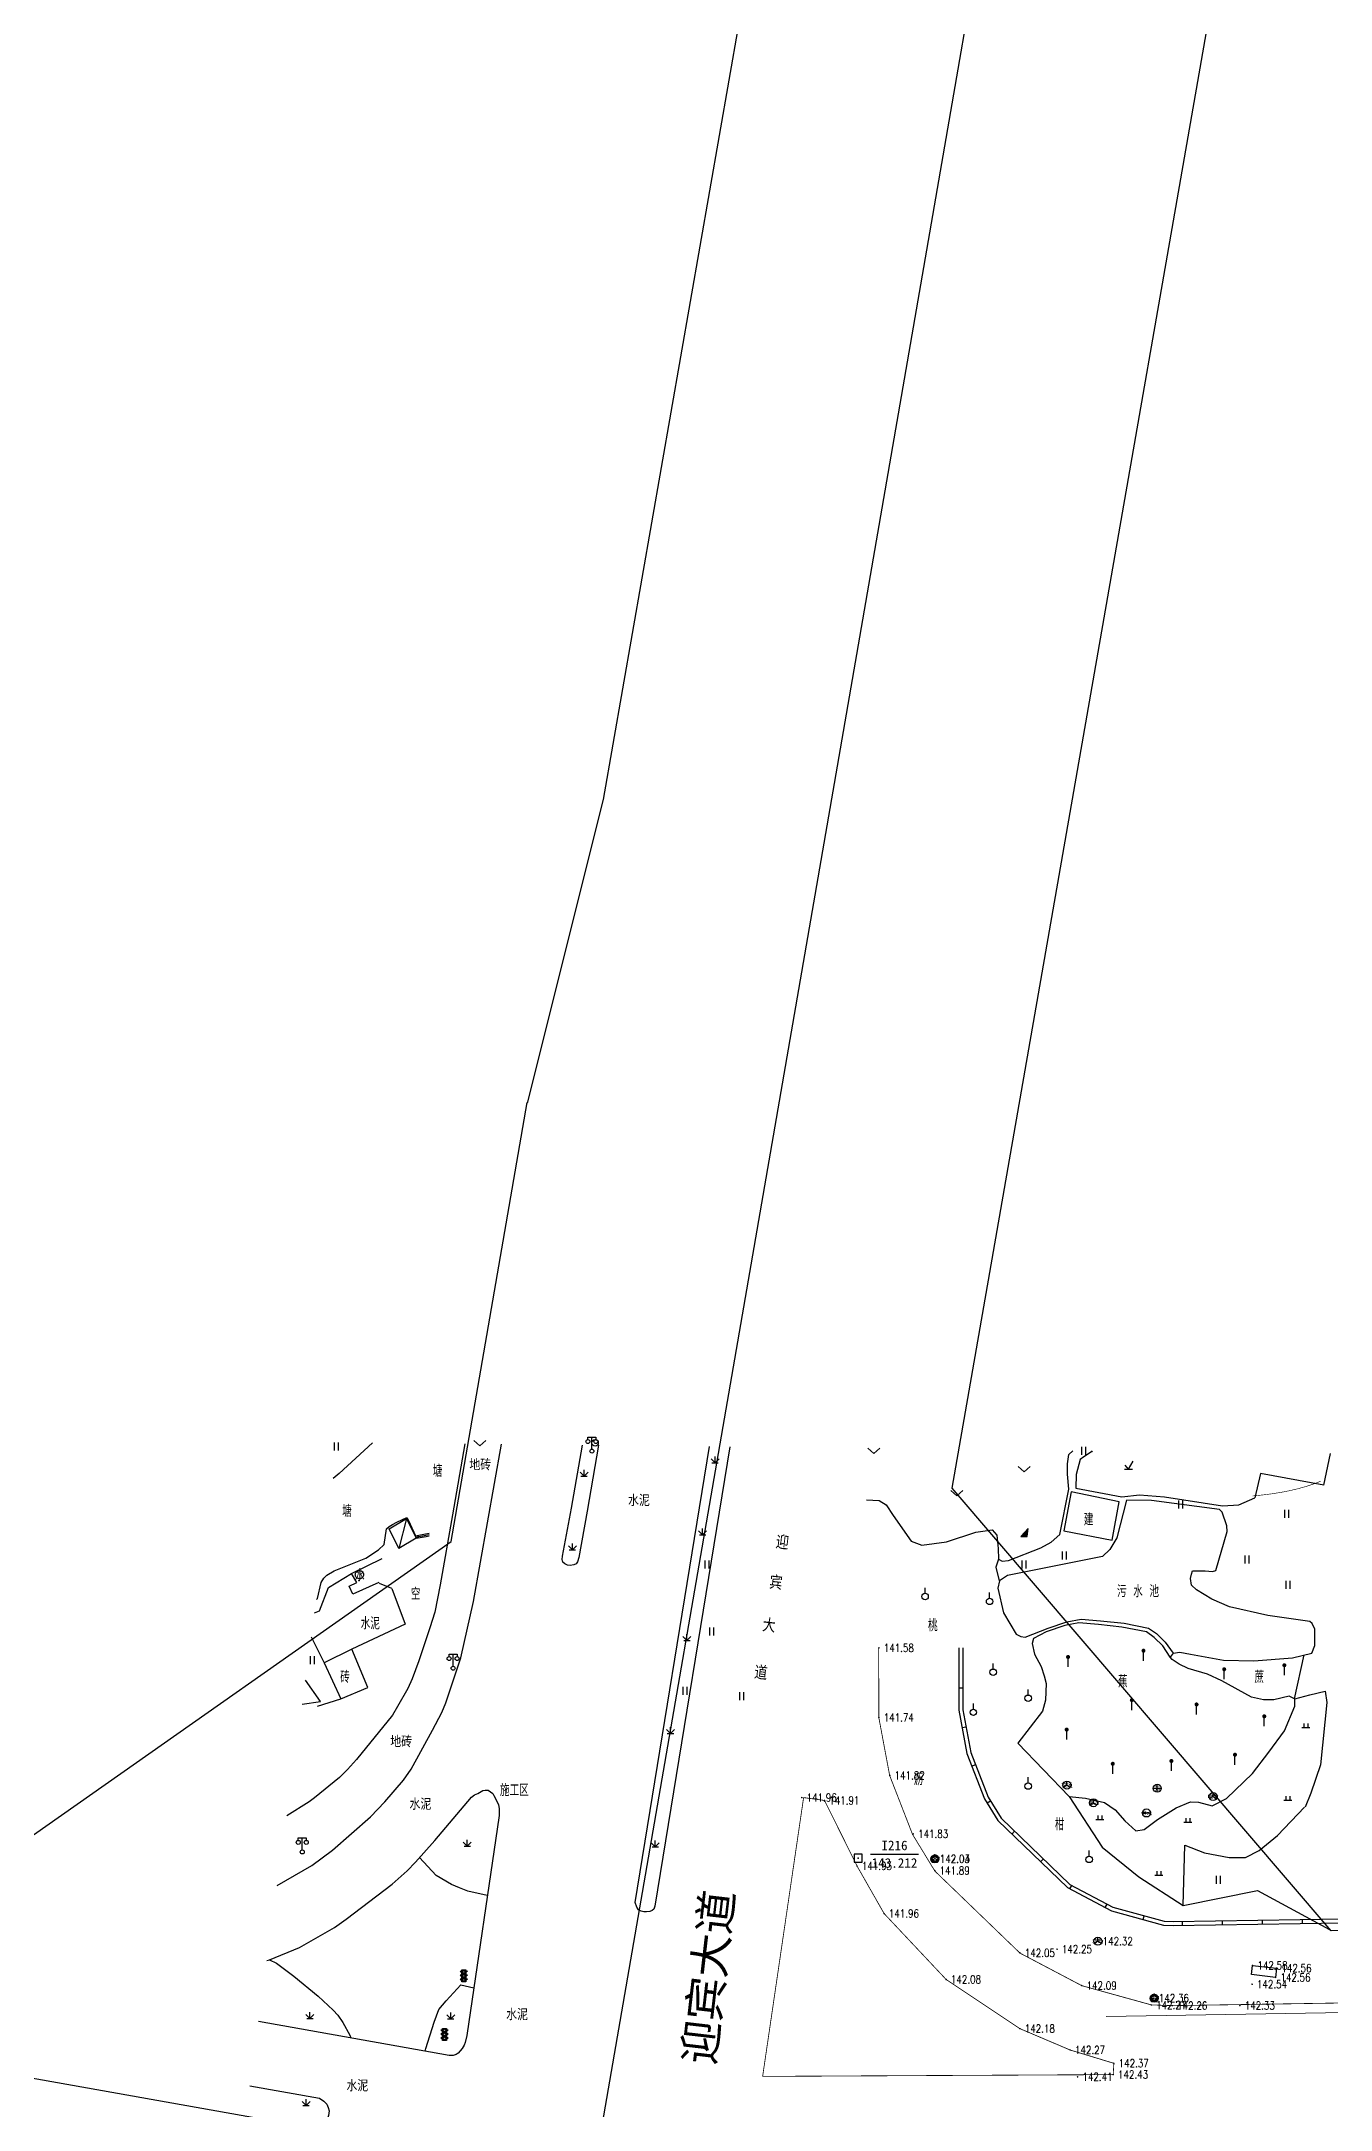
# Model space of a CAD drawing. Extents: x 529262 to 576451, y 2694391 to 2717535.
# Drawn here: x 563316.5 to 563477.7, y 2709634.9 to 2709893.4 of the extents above; entities that cross this region are included whole.
import ezdxf
from ezdxf.enums import TextEntityAlignment as Align
from ezdxf.xclip import XClip

# ---------------------------------------------------------------- set-up
doc = ezdxf.new("R2010")
doc.units = 0
doc.header["$XCLIPFRAME"] = 0
for name, color, linetype in [('a红线图', 1, 'Continuous'), ('bh', 8, 'Continuous'), ('COMPONENT', 8, 'Continuous'), ('DGX', 8, 'Continuous'), ('DLDW', 8, 'Continuous'), ('DLSS', 4, 'Continuous'), ('DMTZ', 8, 'Continuous'), ('GCD', 8, 'Continuous'), ('GXYZ', 8, 'Continuous'), ('JMD', 8, 'Continuous'), ('KZD', 8, 'Continuous'), ('PP-COM', 7, 'Continuous'), ('RD-中线', 40, 'Continuous'), ('RD-红线', 7, 'Continuous'), ('RD-路名', 7, 'Continuous'), ('ZBTZ', 8, 'Continuous'), ('ZJ', 7, 'Continuous')]:
    doc.layers.add(name, color=color, linetype=linetype)
doc.layers.add('SXSS', color=5, linetype='Continuous', lineweight=0)
doc.styles.add('HZ', font='rs.shx', dxfattribs={"width": 0.8, "bigfont": 'hztxt.shx'})
doc.styles.add('宋体', font='', dxfattribs={"width": 0.75})
doc.styles.add('等线体', font='simhei.ttf')
doc.styles.add('黑体', font='simhei.ttf')
doc.styles.get('宋体').set_extended_font_data('SimSun')
doc.linetypes.add('10421', pattern='A,2,[150,AAA.SHX,S=0.5,R=0,X=0,Y=0.5],1e-11', length=2)
doc.linetypes.add('10422', pattern='A,0.75,[150,AAA.SHX,S=0.5,R=0,X=0,Y=0.5],1.5,[177,AAA.SHX,S=1,R=0,X=0,Y=0.4],0.75', length=3)
doc.linetypes.add('1161', pattern='A,0,[149,AAA.SHX,S=0.15,R=0,X=0,Y=0],-1.6', length=1.6)
doc.linetypes.add('444', pattern='A,4.5,[145,AAA.SHX,S=1,R=0,X=0,Y=1],4.5,-0.5,[146,AAA.SHX,S=1,R=0,X=0,Y=0],-0.5', length=10)
doc.linetypes.add('445', pattern='A,8,-0.5,[147,AAA.SHX,S=1,R=0,X=0,Y=0],-1.5', length=10)

# ---------------------------------------------------------------- blocks, each defined once
blk = doc.blocks.new('A$C19FD0107')
at = {"layer": 'RD-中线', "color": 8, "linetype": 'Continuous'}
blk.add_lwpolyline([(-5280.17, 15276.46), (-7574.88, 15234.77, -0.04855), (-7632.83, 15239.35), (-9762.37, 15617.81)], format="xyb", dxfattribs=at)
at = {"layer": 'RD-中线', "color": 8, "linetype": 'Continuous', "ltscale": 100}
blk.add_lwpolyline([(-7552.98, 15579.99), (-7614.53, 15224.26, 0.022864), (-7617.97, 15197.05), (-7656.03, 14721.62, -0.017422), (-7658.42, 14700.86), (-7660.81, 14685.05, 0.009555), (-7662.3, 14673.68), (-7679.95, 14515.84, 0.004499), (-7681.05, 14505.09), (-7715.67, 14135.39, -0.025309), (-7720.02, 14105.35), (-7719.35, 14108.74, 0.055468), (-7721.57, 14082.29), (-7691.96, 12988.66), (-7675.22, 12857.93), (-7612.49, 12550.87), (-7521.66, 12281.18), (-7495.03, 12217.99, -0.012701), (-7472.78, 12161.24)], format="xyb", dxfattribs=at)
at = {"layer": 'RD-红线', "color": 8, "linetype": 'Continuous', "flags": 128}
for points in [[(-7163.1, 15273.08), (-7520.28, 15266.64), (-7567.63, 15321.95), (-7510.03, 15651.94)], [(-7585.78, 15553.94), (-7585.87, 15553.3), (-7611.23, 15408.02)], [(-7611.23, 15408.02), (-7620.76, 15370.09)], [(-7630.24, 15315.28), (-7630.24, 15315.28), (-7620.75, 15370.17)]]:
    blk.add_lwpolyline(points, dxfattribs=at)
at = {"layer": 'RD-红线', "color": 8, "linetype": 'Continuous'}
blk.add_lwpolyline([(-7682.46, 15278.64), (-7630.24, 15315.28, 0.415547)], format="xyb", dxfattribs=at)
blk = doc.blocks.new('GC200')
at = {"linetype": 'Continuous', "const_width": 0.2, "flags": 128}
blk.add_lwpolyline([(-0.1, 0, 1), (0.1, 0, 1)], format="xyb", close=True, dxfattribs=at)
blk = doc.blocks.new('gc121')
at = {"color": 8}
for p, q in [((-0.5, -1), (-0.5, 1)), ((0.5, -1), (0.5, 1))]:
    blk.add_line(p, q, dxfattribs=at)
blk = doc.blocks.new('gc126')
at = {"color": 8}
for p, q in [((0, 0), (-1.5, 1.32)), ((1.5, 1.32), (0, 0))]:
    blk.add_line(p, q, dxfattribs=at)
blk = doc.blocks.new('gc122')
at = {"color": 8}
blk.add_circle((0, 0), 0.8, dxfattribs=at)
blk = doc.blocks.new('gc125')
at = {"color": 8}
blk.add_line((0, 0.8), (0, 2.2), dxfattribs=at)
blk.add_circle((0, 0), 0.8, dxfattribs=at)
blk = doc.blocks.new('gc123')
at = {"color": 8}
for p, q in [((-1, 0), (1, 0)), ((0, 0), (-0.8, 1)), ((0, 0), (1.2, 2))]:
    blk.add_line(p, q, dxfattribs=at)
blk = doc.blocks.new('gc165')
at = {"color": 8}
blk.add_line((0, 0), (0, 2), dxfattribs=at)
at = {"color": 8, "const_width": 0.5}
blk.add_lwpolyline([(-0.25, 2.5, 1), (0.25, 2.5, 1)], format="xyb", close=True, dxfattribs=at)
blk = doc.blocks.new('gc119')
at = {"color": 8}
for p, q in [((-1, 0), (1, 0)), ((-0.5, 1), (-0.5, 0)), ((0.5, 1), (0.5, 0))]:
    blk.add_line(p, q, dxfattribs=at)
blk = doc.blocks.new('gc201')
blk.add_lwpolyline([(-0.8, 0), (0.8, 0), (1.06, 2)], close=True)
blk.add_solid([(-0.8, 0), (0.8, 0), (1.06, 2)])
blk = doc.blocks.new('gc115')
at = {"color": 8}
blk.add_lwpolyline([(-1, -1), (1, -1), (1, 1), (-1, 1)], close=True, dxfattribs=at)
blk.add_point((0, 0), dxfattribs=at)
blk = doc.blocks.new('gc124')
at = {"color": 8}
for p, q in [((-1, 1), (0, 0)), ((-0.8, 0), (0.8, 0)), ((0, 0), (0, 1.6)), ((0, 0), (1, 1))]:
    blk.add_line(p, q, dxfattribs=at)
blk = doc.blocks.new('gc097')
at = {"color": 8}
for p, q in [((-1, 2.9), (-1, 3.5)), ((-1, 3.5), (1, 3.5)), ((0, 0.5), (0, 3.5)), ((1, 3.5), (1, 2.9))]:
    blk.add_line(p, q, dxfattribs=at)
for centre in [(-1, 2.4), (0, 0), (1, 2.4)]:
    blk.add_circle(centre, 0.5, dxfattribs=at)
blk = doc.blocks.new('gcbj0102')
for p, q in [((-1, 0), (1, 0)), ((0, -1), (0, 1))]:
    blk.add_line(p, q)
blk.add_circle((0, 0), 1)
blk = doc.blocks.new('gcbj0107')
for q in [(-0.87, -0.5), (0, 1), (0.87, -0.5)]:
    blk.add_line((0, 0), q)
blk.add_circle((0, 0), 1)
blk = doc.blocks.new('*U12')
at = {"linetype": 'Continuous'}
for points in [[(-1.14, -0.07), (-0.87, -0.76), (-1.13, 0.09)], [(-1.13, 0.09), (-0.73, -0.88), (-1.09, 0.24)], [(-0.73, -0.88), (-1.13, 0.09), (-0.87, -0.76)], [(-0.36, 0.24), (-0.55, 0.84), (-1.09, 0.24)], [(-0.73, 0.74), (-1.09, 0.24), (-0.55, 0.84)], [(-1.09, 0.24), (-0.73, 0.74), (-1.01, 0.43)], [(-0.5, -0.19), (-1.09, 0.24), (-0.73, -0.88)], [(-0.88, 0.6), (-1.01, 0.43), (-0.73, 0.74)], [(-0.55, 0.84), (-0.36, 0.24), (-0.35, 0.91)], [(-0.14, 0.93), (-0.35, 0.91), (-0.36, 0.24)], [(-0.14, 0.93), (0.09, 0.24), (0.07, 0.91)], [(0.81, 0.24), (0.07, 0.91), (0.09, 0.24)], [(0.07, 0.91), (0.81, 0.24), (0.27, 0.84)], [(0.22, -0.19), (0.45, -0.88), (0.81, 0.24)], [(0.73, 0.43), (0.27, 0.84), (0.81, 0.24)], [(0.27, 0.84), (0.73, 0.43), (0.45, 0.74)], [(0.6, 0.6), (0.45, 0.74), (0.73, 0.43)], [(0.59, -0.76), (0.81, 0.24), (0.45, -0.88)], [(0.81, 0.24), (0.59, -0.76), (0.85, 0.09)], [(0.7, -0.61), (0.85, 0.09), (0.59, -0.76)], [(0.85, 0.09), (0.7, -0.61), (0.86, -0.07)], [(-0.87, -0.76), (-1.14, -0.07), (-0.98, -0.61)], [(-1.12, -0.26), (-0.98, -0.61), (-1.14, -0.07)], [(-0.98, -0.61), (-1.12, -0.26), (-1.07, -0.44)], [(-0.73, -0.88), (-0.55, -0.98), (-0.14, -0.45)], [(-0.35, -1.05), (-0.14, -0.45), (-0.55, -0.98)], [(-0.14, -0.45), (-0.35, -1.05), (0.45, -0.88)], [(-0.14, -1.07), (0.45, -0.88), (-0.35, -1.05)], [(0.45, -0.88), (-0.14, -1.07), (0.27, -0.98)], [(0.07, -1.05), (0.27, -0.98), (-0.14, -1.07)], [(0.79, -0.44), (0.86, -0.07), (0.7, -0.61)], [(0.86, -0.07), (0.79, -0.44), (0.84, -0.26)]]:
    blk.add_solid(points, dxfattribs=at)
blk = doc.blocks.new('gcbj0112')
at = {"linetype": 'Continuous'}
for p, q in [((-1.09, 0.24), (-0.5, -0.19)), ((-0.36, 0.24), (-1.09, 0.24)), ((-0.14, 0.93), (-0.36, 0.24)), ((0.09, 0.24), (-0.14, 0.93)), ((0.81, 0.24), (0.09, 0.24)), ((0.22, -0.19), (0.81, 0.24)), ((-0.5, -0.19), (-0.73, -0.88)), ((-0.73, -0.88), (-0.14, -0.45)), ((-0.14, -0.45), (0.45, -0.88)), ((0.45, -0.88), (0.22, -0.19))]:
    blk.add_line(p, q, dxfattribs=at)
blk.add_circle((-0.14, -0.07), 1, dxfattribs=at)
for p in [(-1.09, 0.24), (-0.14, 0.93), (0.81, 0.24), (-0.73, -0.88), (0.45, -0.88)]:
    blk.add_point(p, dxfattribs=at)
blk.add_blockref('*U12', (0, 0), dxfattribs=at)
blk = doc.blocks.new('gcbj0101')
blk.add_line((-1, 0), (1, 0))
blk.add_circle((0, 0), 1)
blk = doc.blocks.new('*U58')
at = {"linetype": 'Continuous'}
for points in [[(-0.9, 2.7), (-0.5, 2.3), (-0.24, 2.68)], [(-0.24, 2.68), (-0.5, 2.7), (-0.9, 2.7)], [(-0.9, 1.7), (-0.5, 1.3), (-0.5, 1.7)], [(-0.9, 0.7), (-0.5, 0.3), (-0.5, 0.7)], [(-0.5, 3), (-0.09, 2.79), (0, 2.8)], [(-0.5, 3), (-0.5, 2.7), (-0.09, 2.79)], [(0, 2.8), (0.5, 3), (-0.5, 3)], [(-0.09, 2.79), (-0.5, 2.7), (-0.18, 2.74)], [(-0.18, 2.74), (-0.5, 2.7), (-0.24, 2.68)], [(-0.24, 2.68), (-0.5, 2.3), (-0.29, 2.59)], [(-0.29, 2.59), (-0.5, 2.3), (-0.3, 2.5)], [(-0.3, 2.5), (-0.5, 2.3), (-0.29, 2.41)], [(-0.29, 2.41), (-0.5, 2.3), (-0.24, 2.32)], [(-0.24, 2.32), (-0.5, 2.3), (-0.18, 2.26)], [(-0.5, 2.3), (-0.5, 1.7), (-0.18, 2.26)], [(-0.18, 2.26), (-0.5, 1.7), (-0.09, 2.21)], [(-0.09, 2.21), (-0.5, 1.7), (0, 2.2)], [(0, 2.2), (-0.5, 1.7), (-0.09, 1.79)], [(-0.09, 1.79), (-0.5, 1.7), (-0.18, 1.74)], [(-0.18, 1.74), (-0.5, 1.7), (-0.24, 1.68)], [(-0.5, 1.7), (-0.5, 1.3), (-0.24, 1.68)], [(-0.24, 1.68), (-0.5, 1.3), (-0.29, 1.59)], [(-0.29, 1.59), (-0.5, 1.3), (-0.3, 1.5)], [(-0.3, 1.5), (-0.5, 1.3), (-0.29, 1.41)], [(-0.29, 1.41), (-0.5, 1.3), (-0.24, 1.32)], [(-0.24, 1.32), (-0.5, 1.3), (-0.18, 1.26)], [(-0.5, 1.3), (-0.5, 0.7), (-0.18, 1.26)], [(-0.18, 1.26), (-0.5, 0.7), (-0.09, 1.21)], [(-0.09, 1.21), (-0.5, 0.7), (0, 1.2)], [(0, 1.2), (-0.5, 0.7), (-0.09, 0.79)], [(-0.09, 0.79), (-0.5, 0.7), (-0.18, 0.74)], [(-0.18, 0.74), (-0.5, 0.7), (-0.24, 0.68)], [(-0.5, 0.7), (-0.5, 0.3), (-0.24, 0.68)], [(-0.24, 0.68), (-0.5, 0.3), (-0.29, 0.59)], [(-0.29, 0.59), (-0.5, 0.3), (-0.3, 0.5)], [(-0.3, 0.5), (-0.5, 0.3), (-0.29, 0.41)], [(-0.29, 0.41), (-0.5, 0.3), (-0.24, 0.32)], [(-0.24, 0.32), (-0.5, 0.3), (-0.18, 0.26)], [(-0.5, 0.3), (-0.5, 0), (-0.18, 0.26)], [(-0.18, 0.26), (-0.5, 0), (-0.09, 0.21)], [(-0.09, 0.21), (-0.5, 0), (0, 0.2)], [(0, 0.2), (-0.5, 0), (0.5, 0)], [(0, 2.2), (-0.09, 1.79), (0, 1.8)], [(0, 1.2), (-0.09, 0.79), (0, 0.8)], [(0.5, 3), (0, 2.8), (0.09, 2.79)], [(0.09, 2.21), (0, 2.2), (0.5, 1.7)], [(0, 2.2), (0, 1.8), (0.09, 1.79)], [(0, 2.2), (0.09, 1.79), (0.5, 1.7)], [(0.09, 1.21), (0, 1.2), (0.5, 0.7)], [(0, 1.2), (0, 0.8), (0.09, 0.79)], [(0, 1.2), (0.09, 0.79), (0.5, 0.7)], [(0.09, 0.21), (0, 0.2), (0.5, 0)], [(0.5, 3), (0.09, 2.79), (0.5, 2.7)], [(0.09, 2.79), (0.18, 2.74), (0.5, 2.7)], [(0.18, 2.26), (0.09, 2.21), (0.5, 1.7)], [(0.09, 1.79), (0.18, 1.74), (0.5, 1.7)], [(0.18, 1.26), (0.09, 1.21), (0.5, 0.7)], [(0.09, 0.79), (0.18, 0.74), (0.5, 0.7)], [(0.18, 0.26), (0.09, 0.21), (0.5, 0)], [(0.18, 2.74), (0.24, 2.68), (0.5, 2.7)], [(0.24, 2.32), (0.18, 2.26), (0.5, 2.3)], [(0.5, 2.3), (0.18, 2.26), (0.5, 1.7)], [(0.18, 1.74), (0.24, 1.68), (0.5, 1.7)], [(0.24, 1.32), (0.18, 1.26), (0.5, 1.3)], [(0.5, 1.3), (0.18, 1.26), (0.5, 0.7)], [(0.18, 0.74), (0.24, 0.68), (0.5, 0.7)], [(0.24, 0.32), (0.18, 0.26), (0.5, 0.3)], [(0.5, 0.3), (0.18, 0.26), (0.5, 0)], [(0.9, 2.7), (0.24, 2.68), (0.5, 2.3)], [(0.5, 2.7), (0.24, 2.68), (0.9, 2.7)], [(0.24, 2.68), (0.29, 2.59), (0.5, 2.3)], [(0.29, 2.41), (0.24, 2.32), (0.5, 2.3)], [(0.5, 1.7), (0.24, 1.68), (0.5, 1.3)], [(0.24, 1.68), (0.29, 1.59), (0.5, 1.3)], [(0.29, 1.41), (0.24, 1.32), (0.5, 1.3)], [(0.5, 0.7), (0.24, 0.68), (0.5, 0.3)], [(0.24, 0.68), (0.29, 0.59), (0.5, 0.3)], [(0.29, 0.41), (0.24, 0.32), (0.5, 0.3)], [(0.29, 2.59), (0.3, 2.5), (0.5, 2.3)], [(0.3, 2.5), (0.29, 2.41), (0.5, 2.3)], [(0.29, 1.59), (0.3, 1.5), (0.5, 1.3)], [(0.3, 1.5), (0.29, 1.41), (0.5, 1.3)], [(0.29, 0.59), (0.3, 0.5), (0.5, 0.3)], [(0.3, 0.5), (0.29, 0.41), (0.5, 0.3)], [(0.9, 1.7), (0.5, 1.7), (0.5, 1.3)], [(0.9, 0.7), (0.5, 0.7), (0.5, 0.3)]]:
    blk.add_solid(points, dxfattribs=at)
blk = doc.blocks.new('gcbj0214')
for p, q in [((-0.9, 2.7), (-0.5, 2.7)), ((-0.9, 2.7), (-0.5, 2.3)), ((-0.9, 1.7), (-0.5, 1.3)), ((-0.5, 1.7), (-0.9, 1.7)), ((-0.9, 0.7), (-0.5, 0.3)), ((-0.5, 0.7), (-0.9, 0.7)), ((-0.5, 3), (0.5, 3)), ((-0.5, 2.7), (-0.5, 3)), ((-0.5, 1.7), (-0.5, 2.3)), ((-0.5, 0.7), (-0.5, 1.3)), ((-0.5, 0), (-0.5, 0.3)), ((0.5, 0), (-0.5, 0)), ((0.5, 3), (0.5, 2.7)), ((0.9, 2.7), (0.5, 2.3)), ((0.5, 2.7), (0.9, 2.7)), ((0.5, 2.3), (0.5, 1.7)), ((0.9, 1.7), (0.5, 1.7)), ((0.9, 1.7), (0.5, 1.3)), ((0.5, 1.3), (0.5, 0.7)), ((0.9, 0.7), (0.5, 0.7)), ((0.9, 0.7), (0.5, 0.3)), ((0.5, 0.3), (0.5, 0))]:
    blk.add_line(p, q)
for centre in [(0, 2.5), (0, 1.5), (0, 0.5)]:
    blk.add_circle(centre, 0.3)
at = {"linetype": 'Continuous'}
blk.add_blockref('*U58', (0, 0), dxfattribs=at)

msp = doc.modelspace()

# ---------------------------------------------------------------- linework, layer by layer
at = {"layer": 'a红线图', "color": 8, "linetype": 'Continuous', "lineweight": 0, "flags": 128}
msp.add_lwpolyline([(563449.624, 2709646.517), (563910.833, 2709654.214)], dxfattribs=at)
msp.add_lwpolyline([(563449.624, 2709646.517), (563910.833, 2709654.214)], dxfattribs=at)
at = {"layer": 'bh', "color": 252, "linetype": 'Continuous', "flags": 128}
msp.add_lwpolyline([(563363.289, 2709706.433), (563364.58, 2709706.683), (563364.998, 2709706.771)], dxfattribs=at)
at = {"layer": 'bh', "color": 252, "linetype": 'Continuous'}
for points in [[(563363.358, 2709706.293), (563364.61, 2709706.536), (563364.998, 2709706.618)], [(563363.723, 2709706.517), (563363.358, 2709706.293)]]:
    msp.add_lwpolyline(points, dxfattribs=at)
at = {"layer": 'DGX', "color": 252, "linetype": 'Continuous', "const_width": 0.075, "flags": 128}
msp.add_lwpolyline([(563476.432, 2709713.429), (563475.559, 2709713.09), (563474.632, 2709712.782), (563473.651, 2709712.505), (563472.616, 2709712.259), (563471.527, 2709712.045), (563470.384, 2709711.861), (563469.187, 2709711.709), (563467.935, 2709711.587)], dxfattribs=at)
at = {"layer": 'DLDW', "color": 252, "linetype": '10421', "elevation": -521.444, "flags": 128}
msp.add_lwpolyline([(563356.386, 2709701.244), (563356.356, 2709701.238), (563356.292, 2709701.233), (563356.217, 2709701.236), (563356.154, 2709701.248), (563356.104, 2709701.263), (563356.045, 2709701.289), (563356.018, 2709701.304), (563355.96, 2709701.344), (563355.924, 2709701.376), (563355.868, 2709701.439), (563355.834, 2709701.491), (563355.801, 2709701.561), (563355.782, 2709701.62), (563355.771, 2709701.674), (563355.767, 2709701.771), (563355.779, 2709701.857), (563355.804, 2709701.939), (563355.847, 2709702.022), (563355.887, 2709702.075), (563355.941, 2709702.131), (563356.012, 2709702.183), (563356.073, 2709702.215), (563356.123, 2709702.234), (563356.185, 2709702.249), (563356.233, 2709702.256), (563356.297, 2709702.258), (563356.338, 2709702.256), (563356.412, 2709702.24), (563356.481, 2709702.216), (563356.529, 2709702.193), (563356.583, 2709702.158), (563356.625, 2709702.123), (563356.681, 2709702.063), (563356.715, 2709702.015), (563356.74, 2709701.97), (563356.758, 2709701.928), (563356.775, 2709701.875), (563356.785, 2709701.83), (563356.79, 2709701.788), (563356.792, 2709701.749), (563356.79, 2709701.703), (563356.784, 2709701.659), (563356.757, 2709701.561), (563356.718, 2709701.481), (563356.658, 2709701.4), (563356.622, 2709701.364), (563356.56, 2709701.317), (563356.506, 2709701.286), (563356.467, 2709701.269), (563356.428, 2709701.255)], close=True, dxfattribs=at)
at = {"layer": 'DLSS', "linetype": 'Continuous', "flags": 128}
for points in [[(563346.005, 2709662.913), (563350.328, 2709665.381), (563352.929, 2709667.31), (563357.657, 2709671.479), (563359.457, 2709673.332), (563361.804, 2709676.058), (563362.729, 2709677.414), (563365.403, 2709682.292), (563366.57, 2709684.527), (563367.091, 2709685.742), (563368.955, 2709691.348), (563370.546, 2709698.397), (563374.026, 2709718.055)], [(563386.15, 2709717.917), (563384.732, 2709709.692), (563383.699, 2709703.898), (563383.537, 2709703.342), (563383.358, 2709703.101), (563383.091, 2709702.96), (563382.622, 2709702.904), (563382.271, 2709702.947), (563381.972, 2709703.092), (563381.703, 2709703.312), (563381.61, 2709703.638), (563381.654, 2709704.045), (563382.801, 2709710.04), (563384.163, 2709717.94)], [(563402.555, 2709717.73), (563393.208, 2709660.325), (563393.08, 2709659.927), (563392.86, 2709659.758), (563392.577, 2709659.656), (563392.169, 2709659.601), (563391.808, 2709659.609), (563391.501, 2709659.673), (563391.148, 2709659.839), (563390.945, 2709660.189), (563390.747, 2709660.779), (563400.038, 2709717.759)], [(563362.26, 2709664.726), (563363.305, 2709665.825), (563365.685, 2709668.532), (563370.277, 2709673.928), (563370.683, 2709674.212), (563371.076, 2709674.404), (563371.697, 2709674.762), (563371.983, 2709674.828), (563372.367, 2709674.789), (563372.674, 2709674.617), (563372.937, 2709674.413), (563373.077, 2709674.156), (563373.644, 2709673.007), (563373.726, 2709672.485), (563373.725, 2709671.659), (563369.702, 2709644.13), (563369.505, 2709643.279), (563369.37, 2709642.918), (563369.116, 2709642.511), (563368.624, 2709641.938), (563368.36, 2709641.764), (563367.979, 2709641.661), (563367.495, 2709641.644), (563343.668, 2709645.881)], [(563344.713, 2709653.499), (563345.028, 2709653.604), (563348.811, 2709655.141), (563353.171, 2709657.627), (563354.607, 2709658.679), (563360.384, 2709663.058), (563362.26, 2709664.726)], [(563342.565, 2709637.848), (563351.304, 2709636.302), (563351.847, 2709635.956), (563352.201, 2709635.541), (563352.377, 2709635.142), (563352.488, 2709634.734), (563352.403, 2709634.13), (563352.048, 2709632.94), (563351.794, 2709632.558), (563351.463, 2709632.28), (563351.025, 2709632.319), (563342.025, 2709633.911)]]:
    msp.add_lwpolyline(points, dxfattribs=at)
at = {"layer": 'DLSS', "linetype": 'Continuous', "const_width": 0.1, "flags": 128}
for points in [[(563421.18, 2709692.583), (563421.203, 2709683.853), (563422.553, 2709676.636), (563425.408, 2709669.285), (563428.205, 2709664.693), (563438.841, 2709654.442), (563446.562, 2709650.374), (563455.243, 2709647.972), (563457.888, 2709647.875), (563631.072, 2709650.608)], [(563406.676, 2709639.031), (563450.491, 2709639.254), (563450.575, 2709640.666), (563445.114, 2709642.329), (563438.833, 2709644.998), (563429.61, 2709651.147), (563421.857, 2709659.387), (563418.475, 2709665.328), (563414.41, 2709673.527), (563411.796, 2709673.88), (563406.676, 2709639.031)]]:
    msp.add_lwpolyline(points, dxfattribs=at)
at = {"layer": 'DMTZ', "linetype": '10421'}
for points in [[(563357.913, 2709718.239), (563353.728, 2709714.398), (563352.984, 2709713.783)], [(563444.948, 2709716.746), (563445.466, 2709717.241)], [(563452.141, 2709711.078), (563450.94, 2709706.33), (563450.052, 2709704.871), (563449.17, 2709704.022), (563437.273, 2709701.631), (563436.299, 2709700.977), (563436.062, 2709700.057), (563436.784, 2709696.975), (563438.348, 2709694.308), (563438.942, 2709693.998)], [(563359.676, 2709707.471), (563360.013, 2709707.758), (563360.425, 2709708.01), (563360.958, 2709708.328), (563362.219, 2709708.897), (563362.406, 2709708.505), (563363.3, 2709706.588)], [(563350.905, 2709698.628), (563351.043, 2709698.747), (563351.479, 2709700.773), (563351.837, 2709701.31)], [(563473.157, 2709686.239), (563472.486, 2709686.56), (563470.571, 2709686.095), (563469.292, 2709686.101), (563467.796, 2709686.417), (563464.054, 2709688.491), (563462.26, 2709689.317), (563459.841, 2709690), (563458.732, 2709690.559), (563457.857, 2709691.129), (563457.612, 2709691.449)]]:
    msp.add_lwpolyline(points, dxfattribs=at)
at = {"layer": 'DMTZ', "linetype": '10421', "flags": 128}
for points in [[(563419.654, 2709711.105), (563421.224, 2709711.023), (563422.099, 2709710.481), (563422.98, 2709709.131), (563425.256, 2709705.918), (563426.56, 2709705.451), (563429.673, 2709705.844), (563433.314, 2709707.077), (563435.368, 2709707.357), (563435.956, 2709706.666), (563436.132, 2709705.022), (563436.142, 2709703.677), (563436.602, 2709703.438), (563437.424, 2709703.496), (563441.428, 2709705.116), (563442.725, 2709705.814), (563443.824, 2709706.783), (563444.939, 2709712.418), (563444.763, 2709714.296), (563444.763, 2709715.587), (563444.947, 2709716.746)], [(563457.979, 2709691.922), (563458.833, 2709692.055), (563460.167, 2709691.821), (563464.264, 2709691.065), (563468.047, 2709690.981), (563472.88, 2709691.37), (563475.305, 2709691.952), (563475.691, 2709692.886), (563475.691, 2709694.952), (563475.36, 2709695.641), (563475.075, 2709695.892), (563469.82, 2709696.66), (563465.006, 2709697.732), (563462.836, 2709698.682), (563460.91, 2709699.861), (563460.273, 2709700.445), (563460.163, 2709701.272), (563460.273, 2709701.795), (563460.418, 2709702.224), (563461.982, 2709702.236), (563462.919, 2709702.154), (563463.322, 2709702.283), (563464.725, 2709707.125), (563464.678, 2709707.854), (563464.117, 2709709.537), (563463.778, 2709709.907), (563455.258, 2709710.999), (563452.141, 2709711.078)], [(563363.3, 2709706.588), (563364.55, 2709706.83), (563364.998, 2709706.924)], [(563444.989, 2709674.024), (563447.013, 2709673.806), (563449.411, 2709673.287), (563450.735, 2709672.352), (563451.956, 2709670.957), (563453.312, 2709669.745), (563454.341, 2709669.911), (563456.027, 2709671.131), (563458.381, 2709672.589), (563460.151, 2709673.371), (563461.138, 2709673.297), (563462.843, 2709672.848), (563464.635, 2709673.748), (563467.892, 2709676.887), (563469.923, 2709679.564), (563471.905, 2709682.235), (563473.202, 2709685.307), (563473.206, 2709686.239)]]:
    msp.add_lwpolyline(points, dxfattribs=at)
for points, elevation in [([(563446.376, 2709716.131), (563445.866, 2709714.251), (563445.821, 2709712.574), (563451.557, 2709711.477), (563453.76, 2709711.712), (563456.89, 2709711.485), (563464.148, 2709710.352), (563466.201, 2709710.459), (563468.188, 2709711.37)], 141.411), ([(563447.873, 2709717.213), (563447.785, 2709717.093), (563446.805, 2709716.491), (563446.376, 2709716.131)], 141.411), ([(563476.816, 2709712.934), (563477.64, 2709716.874)], 141.411), ([(563351.837, 2709701.31), (563352.219, 2709701.684), (563353.119, 2709702.209), (563357.075, 2709703.821), (563358.65, 2709704.852), (563359.352, 2709705.532), (563359.676, 2709707.471)], -522.171), ([(563438.942, 2709693.998), (563439.498, 2709693.918), (563442.365, 2709695.069), (563444.692, 2709695.844), (563446.468, 2709696.182), (563448.916, 2709695.974), (563451.846, 2709695.672), (563454.915, 2709695.072), (563455.898, 2709694.38), (563456.975, 2709693.303), (563457.979, 2709691.922)], 0.148), ([(563457.612, 2709691.449), (563456.709, 2709692.83), (563455.631, 2709693.907), (563454.649, 2709694.599), (563451.58, 2709695.199), (563448.649, 2709695.501), (563446.201, 2709695.709), (563444.425, 2709695.371), (563442.098, 2709694.596), (563440.522, 2709693.781)], 141.773), ([(563440.522, 2709693.781), (563440.366, 2709693.121), (563440.664, 2709691.795), (563441.494, 2709690.247), (563441.494, 2709690.247), (563441.863, 2709689.096), (563442.113, 2709688.123), (563442.017, 2709686.047), (563441.653, 2709684.694)], 141.773), ([(563459.456, 2709667.919), (563461.899, 2709666.986), (563464.965, 2709666.381), (563467.02, 2709666.409), (563468.74, 2709667.252), (563471.042, 2709669.151), (563474.383, 2709672.678)], 141.987)]:
    msp.add_lwpolyline(points, dxfattribs=dict(at, elevation=elevation))
at = {"layer": 'DMTZ', "linetype": '10422', "flags": 128}
for points in [[(563350.677, 2709696.966), (563351.293, 2709697.241), (563352.432, 2709700.157), (563355.305, 2709701.896), (563359.118, 2709703.75)], [(563358.693, 2709700.773), (563355.44, 2709699.319), (563354.978, 2709700.312), (563355.967, 2709700.786), (563355.305, 2709701.896)]]:
    msp.add_lwpolyline(points, dxfattribs=at)
at = {"layer": 'DMTZ', "linetype": '10422'}
msp.add_lwpolyline([(563349.112, 2709685.564), (563351.395, 2709685.901), (563349.523, 2709688.557)], dxfattribs=at)
at = {"layer": 'GXYZ', "linetype": 'Continuous', "flags": 128}
msp.add_lwpolyline([(563467.914, 2709652.901), (563470.911, 2709652.555), (563470.787, 2709651.403), (563467.79, 2709651.749)], close=True, dxfattribs=at)
at = {"layer": 'JMD', "linetype": 'Continuous'}
for p, q in [((563362.145, 2709708.768), (563361.197, 2709705.001)), ((563431.193, 2709687.609), (563431.693, 2709687.61)), ((563431.602, 2709682.646), (563432.093, 2709682.738)), ((563432.822, 2709677.817), (563433.288, 2709677.998)), ((563434.73, 2709673.205), (563435.157, 2709673.465)), ((563437.813, 2709669.321), (563438.16, 2709669.681)), ((563441.414, 2709665.851), (563441.761, 2709666.211)), ((563445.072, 2709662.462), (563445.305, 2709662.905)), ((563449.495, 2709660.131), (563449.729, 2709660.574)), ((563454.245, 2709658.624), (563454.379, 2709659.106)), ((563459.149, 2709657.896), (563459.141, 2709658.396)), ((563464.149, 2709657.975), (563464.141, 2709658.475)), ((563469.148, 2709658.054), (563469.14, 2709658.554)), ((563474.147, 2709658.133), (563474.139, 2709658.633))]:
    msp.add_line(p, q, dxfattribs=at)
at = {"layer": 'JMD', "linetype": '445', "flags": 128}
msp.add_lwpolyline([(563369.462, 2709718.107), (563367.903, 2709709.215), (563366.383, 2709700.465), (563365.69, 2709697.063), (563365.074, 2709695.112), (563363.719, 2709690.984), (563362.869, 2709688.716), (563362.32, 2709687.521), (563361.054, 2709685.246), (563360.419, 2709684.169), (563355.931, 2709678.646), (563354.805, 2709677.4), (563353.775, 2709676.398), (563350.684, 2709673.842), (563350.008, 2709673.339), (563347.199, 2709671.617)], dxfattribs=at)
at = {"layer": 'JMD', "linetype": 'Continuous'}
msp.add_lwpolyline([(563451.237, 2709710.842), (563445.228, 2709712.082), (563444.338, 2709707.209), (563450.343, 2709706.042)], close=True, dxfattribs=at)
at = {"layer": 'JMD', "linetype": 'Continuous', "flags": 128}
for points in [[(563362.145, 2709708.768), (563363.358, 2709706.293), (563361.197, 2709705.001), (563359.984, 2709707.476)], [(563357.322, 2709687.658), (563355.325, 2709692.413), (563351.874, 2709690.709), (563353.955, 2709686.243)]]:
    msp.add_lwpolyline(points, close=True, dxfattribs=at)
for points in [[(563431.18, 2709692.609), (563431.2, 2709684.793), (563432.211, 2709679.389), (563434.409, 2709673.731), (563436.074, 2709670.997), (563444.759, 2709662.627), (563450.269, 2709659.724), (563456.78, 2709657.922), (563457.992, 2709657.878), (563479.147, 2709658.212)], [(563431.68, 2709692.61), (563431.7, 2709684.84), (563432.694, 2709679.527), (563434.859, 2709673.954), (563436.468, 2709671.313), (563445.055, 2709663.037), (563450.454, 2709660.192), (563456.857, 2709658.42), (563457.998, 2709658.378), (563479.139, 2709658.712)]]:
    msp.add_lwpolyline(points, dxfattribs=at)
at = {"layer": 'JMD', "linetype": '444', "ltscale": 0.5, "flags": 128}
msp.add_lwpolyline([(563351.049, 2709685.312), (563353.955, 2709686.243)], dxfattribs=at)
at = {"layer": 'KZD', "linetype": 'Continuous'}
msp.add_line((563420.156, 2709666.797), (563426.156, 2709666.797), dxfattribs=at)
at = {"layer": 'ZBTZ', "linetype": '1161'}
for points in [[(563476.816, 2709712.934), (563468.894, 2709714.396), (563468.189, 2709711.37)], [(563360.324, 2709700.03), (563362.001, 2709695.563), (563355.325, 2709692.413)], [(563444.989, 2709674.024), (563449.115, 2709667.692), (563453.674, 2709663.97), (563459.249, 2709660.396), (563459.456, 2709667.919)]]:
    msp.add_lwpolyline(points, dxfattribs=at)
at = {"layer": 'ZBTZ', "linetype": '1161', "flags": 128}
for points in [[(563436.142, 2709703.677), (563435.834, 2709702.674), (563436.249, 2709700.977)], [(563457.979, 2709691.922), (563457.612, 2709691.449)], [(563473.157, 2709686.239), (563474.357, 2709691.725)], [(563441.652, 2709684.694), (563438.573, 2709680.669), (563444.989, 2709674.024)], [(563473.206, 2709686.239), (563475.049, 2709686.708), (563476.99, 2709687.184), (563477.177, 2709685.783), (563476.391, 2709677.968), (563475.188, 2709674.454), (563474.483, 2709672.678)], [(563364.511, 2709642.175), (563364.572, 2709642.513), (563365.611, 2709645.827), (563366.209, 2709647.391), (563367.108, 2709648.483), (563368.95, 2709650.467), (563370.574, 2709650.094)]]:
    msp.add_lwpolyline(points, dxfattribs=at)
for points, elevation in [([(563360.324, 2709700.03), (563358.776, 2709700.634)], 142.4), ([(563350.268, 2709693.987), (563351.874, 2709690.709)], 142.4), ([(563459.249, 2709660.396), (563468.507, 2709662.251), (563477.539, 2709657.383)], 141.937)]:
    msp.add_lwpolyline(points, dxfattribs=dict(at, elevation=elevation))
at = {"layer": 'ZBTZ', "flags": 128}
for points in [[(563372.263, 2709661.655), (563369.832, 2709662.194), (563368.788, 2709662.593), (563367.8, 2709663.03), (563365.887, 2709664.155), (563363.797, 2709666.385)], [(563345.028, 2709653.604), (563345.898, 2709653.165), (563348.084, 2709651.556), (563351.107, 2709649.045), (563352.998, 2709647.311), (563353.563, 2709646.676), (563354.186, 2709645.784), (563355.071, 2709644.177), (563355.188, 2709643.833)]]:
    msp.add_lwpolyline(points, dxfattribs=at)

# ---------------------------------------------------------------- block references
at = {"layer": 'COMPONENT', "linetype": 'Continuous', "xscale": 0.5, "yscale": 0.5}
for name, p in [('gcbj0107', (563444.707, 2709675.441)), ('gcbj0102', (563455.999, 2709675.045)), ('gcbj0107', (563462.978, 2709674.002)), ('gcbj0107', (563448.023, 2709673.23)), ('gcbj0101', (563454.649, 2709671.955)), ('gcbj0112', (563428.281, 2709666.253, 0.295)), ('gcbj0107', (563448.577, 2709655.92)), ('gcbj0112', (563455.686, 2709648.837, 0.295))]:
    msp.add_blockref(name, p, dxfattribs=at)
at = {"layer": 'COMPONENT', "color": 252, "linetype": 'Continuous', "xscale": 0.5, "yscale": 0.5}
for p in [(563369.328, 2709650.849, 142.312), (563366.912, 2709643.513, 142.39)]:
    msp.add_blockref('gcbj0214', p, dxfattribs=at)
at = {"layer": 'DLDW', "color": 252, "linetype": 'Continuous', "xscale": 0.5, "yscale": 0.5}
for p in [(563385.335, 2709717.185, 142.077), (563367.993, 2709690.056, 141.866), (563349.137, 2709667.087, 142.011)]:
    msp.add_blockref('gc097', p, dxfattribs=at)
at = {"layer": 'DMTZ', "linetype": 'Continuous', "xscale": 0.5, "yscale": 0.5}
msp.add_blockref('gc201', (563439.333, 2709706.506), dxfattribs=at)
at = {"layer": 'GCD', "linetype": 'Continuous'}
ref = msp.add_blockref('GC200', (563421.207, 2709692.593, 141.584), dxfattribs=dict(at, xscale=0.5, yscale=0.5, zscale=0.5))
ref.add_attrib('height', '141.58', dxfattribs={"linetype": 'Continuous', "height": 1, "style": 'HZ', "width": 0.8}).set_placement((563421.807, 2709692.593, 141.584), align=Align.MIDDLE_LEFT)
ref = msp.add_blockref('GC200', (563421.204, 2709683.876, 141.744), dxfattribs=dict(at, xscale=0.5, yscale=0.5, zscale=0.5))
ref.add_attrib('height', '141.74', dxfattribs={"linetype": 'Continuous', "height": 1, "style": 'HZ', "width": 0.8}).set_placement((563421.804, 2709683.876, 141.744), align=Align.MIDDLE_LEFT)
ref = msp.add_blockref('GC200', (563422.569, 2709676.651, 141.819), dxfattribs=dict(at, xscale=0.5, yscale=0.5, zscale=0.5))
ref.add_attrib('height', '141.82', dxfattribs={"linetype": 'Continuous', "height": 1, "style": 'HZ', "width": 0.8}).set_placement((563423.169, 2709676.651, 141.819), align=Align.MIDDLE_LEFT)
ref = msp.add_blockref('GC200', (563411.574, 2709673.88, 141.963), dxfattribs=dict(at, xscale=0.5, yscale=0.5, zscale=0.5))
ref.add_attrib('height', '141.96', dxfattribs={"linetype": 'Continuous', "height": 1, "style": 'HZ', "width": 0.8}).set_placement((563412.174, 2709673.88, 141.963), align=Align.MIDDLE_LEFT)
ref = msp.add_blockref('GC200', (563414.406, 2709673.53, 141.912), dxfattribs=dict(at, xscale=0.5, yscale=0.5, zscale=0.5))
ref.add_attrib('height', '141.91', dxfattribs={"linetype": 'Continuous', "height": 1, "style": 'HZ', "width": 0.8}).set_placement((563415.006, 2709673.53, 141.912), align=Align.MIDDLE_LEFT)
ref = msp.add_blockref('GC200', (563425.498, 2709669.339, 141.832), dxfattribs=dict(at, xscale=0.5, yscale=0.5, zscale=0.5))
ref.add_attrib('height', '141.83', dxfattribs={"linetype": 'Continuous', "height": 1, "style": 'HZ', "width": 0.8}).set_placement((563426.098, 2709669.339, 141.832), align=Align.MIDDLE_LEFT)
ref = msp.add_blockref('GC200', (563428.206, 2709666.231, 142.032), dxfattribs=dict(at, xscale=0.5, yscale=0.5, zscale=0.5))
ref.add_attrib('height', '142.03', dxfattribs={"linetype": 'Continuous', "height": 1, "style": 'HZ', "width": 0.8}).set_placement((563428.806, 2709666.231, 142.032), align=Align.MIDDLE_LEFT)
ref = msp.add_blockref('GC200', (563428.224, 2709666.228, 142.035), dxfattribs=dict(at, xscale=0.5, yscale=0.5, zscale=0.5))
ref.add_attrib('height', '142.04', dxfattribs={"linetype": 'Continuous', "height": 1, "style": 'HZ', "width": 0.8}).set_placement((563428.824, 2709666.228, 142.035), align=Align.MIDDLE_LEFT)
ref = msp.add_blockref('GC200', (563418.471, 2709665.331, 141.93), dxfattribs=dict(at, xscale=0.5, yscale=0.5, zscale=0.5))
ref.add_attrib('height', '141.93', dxfattribs={"linetype": 'Continuous', "height": 1, "style": 'HZ', "width": 0.8}).set_placement((563419.071, 2709665.331, 141.93), align=Align.MIDDLE_LEFT)
ref = msp.add_blockref('GC200', (563428.191, 2709664.762, 141.886), dxfattribs=dict(at, xscale=0.5, yscale=0.5, zscale=0.5))
ref.add_attrib('height', '141.89', dxfattribs={"linetype": 'Continuous', "height": 1, "style": 'HZ', "width": 0.8}).set_placement((563428.791, 2709664.762, 141.886), align=Align.MIDDLE_LEFT)
ref = msp.add_blockref('GC200', (563421.853, 2709659.39, 141.959), dxfattribs=dict(at, xscale=0.5, yscale=0.5, zscale=0.5))
ref.add_attrib('height', '141.96', dxfattribs={"linetype": 'Continuous', "height": 1, "style": 'HZ', "width": 0.8}).set_placement((563422.453, 2709659.39, 141.959), align=Align.MIDDLE_LEFT)
ref = msp.add_blockref('GC200', (563448.572, 2709655.922, 142.323), dxfattribs=dict(at, xscale=0.5, yscale=0.5, zscale=0.5))
ref.add_attrib('height', '142.32', dxfattribs={"linetype": 'Continuous', "height": 1, "style": 'HZ', "width": 0.8}).set_placement((563449.172, 2709655.922, 142.323), align=Align.MIDDLE_LEFT)
ref = msp.add_blockref('GC200', (563438.842, 2709654.465, 142.045), dxfattribs=dict(at, xscale=0.5, yscale=0.5, zscale=0.5))
ref.add_attrib('height', '142.05', dxfattribs={"linetype": 'Continuous', "height": 1, "style": 'HZ', "width": 0.8}).set_placement((563439.442, 2709654.465, 142.045), align=Align.MIDDLE_LEFT)
ref = msp.add_blockref('GC200', (563443.476, 2709654.926, 142.254), dxfattribs=dict(at, xscale=0.5, yscale=0.5, zscale=0.5))
ref.add_attrib('height', '142.25', dxfattribs={"linetype": 'Continuous', "height": 1, "style": 'HZ', "width": 0.8}).set_placement((563444.076, 2709654.926, 142.254), align=Align.MIDDLE_LEFT)
ref = msp.add_blockref('GC200', (563429.606, 2709651.15, 142.078), dxfattribs=dict(at, xscale=0.5, yscale=0.5, zscale=0.5))
ref.add_attrib('height', '142.08', dxfattribs={"linetype": 'Continuous', "height": 1, "style": 'HZ', "width": 0.8}).set_placement((563430.206, 2709651.15, 142.078), align=Align.MIDDLE_LEFT)
ref = msp.add_blockref('GC200', (563467.853, 2709650.55, 142.536), dxfattribs=dict(at, xscale=0.5, yscale=0.5, zscale=0.5))
ref.add_attrib('height', '142.54', dxfattribs={"linetype": 'Continuous', "height": 1, "style": 'HZ', "width": 0.8}).set_placement((563468.453, 2709650.55, 142.536), align=Align.MIDDLE_LEFT)
ref = msp.add_blockref('GC200', (563467.91, 2709652.904, 142.581), dxfattribs=dict(at, xscale=0.5, yscale=0.5, zscale=0.5))
ref.add_attrib('height', '142.58', dxfattribs={"linetype": 'Continuous', "height": 1, "style": 'HZ', "width": 0.8}).set_placement((563468.51, 2709652.904, 142.581), align=Align.MIDDLE_LEFT)
ref = msp.add_blockref('GC200', (563470.783, 2709651.406, 142.555), dxfattribs=dict(at, xscale=0.5, yscale=0.5, zscale=0.5))
ref.add_attrib('height', '142.56', dxfattribs={"linetype": 'Continuous', "height": 1, "style": 'HZ', "width": 0.8}).set_placement((563471.383, 2709651.406, 142.555), align=Align.MIDDLE_LEFT)
ref = msp.add_blockref('GC200', (563470.907, 2709652.558, 142.563), dxfattribs=dict(at, xscale=0.5, yscale=0.5, zscale=0.5))
ref.add_attrib('height', '142.56', dxfattribs={"linetype": 'Continuous', "height": 1, "style": 'HZ', "width": 0.8}).set_placement((563471.507, 2709652.558, 142.563), align=Align.MIDDLE_LEFT)
ref = msp.add_blockref('GC200', (563446.562, 2709650.387, 142.086), dxfattribs=dict(at, xscale=0.5, yscale=0.5, zscale=0.5))
ref.add_attrib('height', '142.09', dxfattribs={"linetype": 'Continuous', "height": 1, "style": 'HZ', "width": 0.8}).set_placement((563447.162, 2709650.387, 142.086), align=Align.MIDDLE_LEFT)
ref = msp.add_blockref('GC200', (563455.259, 2709647.951, 142.205), dxfattribs=dict(at, xscale=0.5, yscale=0.5, zscale=0.5))
ref.add_attrib('height', '142.21', dxfattribs={"linetype": 'Continuous', "height": 1, "style": 'HZ', "width": 0.8}).set_placement((563455.859, 2709647.951, 142.205), align=Align.MIDDLE_LEFT)
ref = msp.add_blockref('GC200', (563455.583, 2709648.82, 142.364), dxfattribs=dict(at, xscale=0.5, yscale=0.5, zscale=0.5))
ref.add_attrib('height', '142.36', dxfattribs={"linetype": 'Continuous', "height": 1, "style": 'HZ', "width": 0.8}).set_placement((563456.183, 2709648.82, 142.364), align=Align.MIDDLE_LEFT)
ref = msp.add_blockref('GC200', (563457.884, 2709647.878, 142.257), dxfattribs=dict(at, xscale=0.5, yscale=0.5, zscale=0.5))
ref.add_attrib('height', '142.26', dxfattribs={"linetype": 'Continuous', "height": 1, "style": 'HZ', "width": 0.8}).set_placement((563458.484, 2709647.878, 142.257), align=Align.MIDDLE_LEFT)
ref = msp.add_blockref('GC200', (563466.326, 2709647.88, 142.33), dxfattribs=dict(at, xscale=0.5, yscale=0.5, zscale=0.5))
ref.add_attrib('height', '142.33', dxfattribs={"linetype": 'Continuous', "height": 1, "style": 'HZ', "width": 0.8}).set_placement((563466.926, 2709647.88, 142.33), align=Align.MIDDLE_LEFT)
ref = msp.add_blockref('GC200', (563438.829, 2709645.001, 142.18), dxfattribs=dict(at, xscale=0.5, yscale=0.5, zscale=0.5))
ref.add_attrib('height', '142.18', dxfattribs={"linetype": 'Continuous', "height": 1, "style": 'HZ', "width": 0.8}).set_placement((563439.429, 2709645.001, 142.18), align=Align.MIDDLE_LEFT)
ref = msp.add_blockref('GC200', (563445.11, 2709642.332, 142.271), dxfattribs=dict(at, xscale=0.5, yscale=0.5, zscale=0.5))
ref.add_attrib('height', '142.27', dxfattribs={"linetype": 'Continuous', "height": 1, "style": 'HZ', "width": 0.8}).set_placement((563445.71, 2709642.332, 142.271), align=Align.MIDDLE_LEFT)
ref = msp.add_blockref('GC200', (563450.571, 2709640.669, 142.371), dxfattribs=dict(at, xscale=0.5, yscale=0.5, zscale=0.5))
ref.add_attrib('height', '142.37', dxfattribs={"linetype": 'Continuous', "height": 1, "style": 'HZ', "width": 0.8}).set_placement((563451.171, 2709640.669, 142.371), align=Align.MIDDLE_LEFT)
ref = msp.add_blockref('GC200', (563446.042, 2709638.97, 142.412), dxfattribs=dict(at, xscale=0.5, yscale=0.5, zscale=0.5))
ref.add_attrib('height', '142.41', dxfattribs={"linetype": 'Continuous', "height": 1, "style": 'HZ', "width": 0.8}).set_placement((563446.642, 2709638.97, 142.412), align=Align.MIDDLE_LEFT)
ref = msp.add_blockref('GC200', (563450.487, 2709639.257, 142.431), dxfattribs=dict(at, xscale=0.5, yscale=0.5, zscale=0.5))
ref.add_attrib('height', '142.43', dxfattribs={"linetype": 'Continuous', "height": 1, "style": 'HZ', "width": 0.8}).set_placement((563451.087, 2709639.257, 142.431), align=Align.MIDDLE_LEFT)
at = {"layer": 'KZD', "linetype": 'Continuous', "xscale": 0.5, "yscale": 0.5, "zscale": 0.5}
msp.add_blockref('gc115', (563418.633, 2709666.315, 143.212), dxfattribs=at)
at = {"layer": 'PP-COM'}
ref = msp.add_blockref('A$C19FD0107', (570997.993, 2694390.603), dxfattribs=at)
XClip(ref).set_block_clipping_path([(-9366.4383134884, 14428.6043910822), (-3328.4480743363, 17452.7484863754)])
at = {"layer": 'ZBTZ', "linetype": 'Continuous', "xscale": 0.5, "yscale": 0.5}
for name, p in [('gc121', (563353.413, 2709717.75)), ('gc126', (563371.317, 2709717.842)), ('gc124', (563400.736, 2709715.721)), ('gc126', (563420.581, 2709716.904)), ('gc121', (563446.836, 2709717.224)), ('gc123', (563452.394, 2709714.937)), ('gc124', (563384.36, 2709714.053)), ('gc126', (563439.377, 2709714.589)), ('gc126', (563430.933, 2709711.594)), ('gc121', (563458.933, 2709710.525)), ('gc121', (563472.178, 2709709.368)), ('gc124', (563382.899, 2709704.845)), ('gc124', (563399.176, 2709706.733)), ('gc121', (563399.741, 2709702.998)), ('gc121', (563439.352, 2709703.033)), ('gc121', (563444.405, 2709704.153)), ('gc121', (563467.225, 2709703.625)), ('gc121', (563472.376, 2709700.456)), ('gc125', (563426.978, 2709699.019)), ('gc125', (563435.044, 2709698.401)), ('gc121', (563400.314, 2709694.64)), ('gc124', (563397.22, 2709693.525)), ('gc165', (563454.277, 2709690.99)), ('gc121', (563350.425, 2709691.059)), ('gc125', (563435.492, 2709689.551)), ('gc165', (563444.85, 2709690.205)), ('gc165', (563464.363, 2709688.668)), ('gc165', (563471.884, 2709689.176)), ('gc121', (563396.984, 2709687.225)), ('gc125', (563439.865, 2709686.3)), ('gc121', (563404.086, 2709686.538)), ('gc125', (563433.014, 2709684.54)), ('gc165', (563452.818, 2709684.818)), ('gc165', (563460.91, 2709684.272)), ('gc124', (563395.159, 2709681.873)), ('gc165', (563444.676, 2709681.131)), ('gc165', (563469.377, 2709682.789)), ('gc119', (563474.584, 2709682.649)), ('gc165', (563465.711, 2709677.99)), ('gc165', (563450.436, 2709676.856)), ('gc165', (563457.768, 2709677.205)), ('gc125', (563439.865, 2709675.315)), ('gc119', (563472.325, 2709673.574)), ('gc119', (563448.831, 2709671.133)), ('gc119', (563459.825, 2709670.792)), ('gc124', (563369.754, 2709667.793)), ('gc124', (563393.259, 2709667.706)), ('gc125', (563447.491, 2709666.147)), ('gc119', (563456.203, 2709664.188)), ('gc121', (563463.656, 2709663.613)), ('gc124', (563350.091, 2709646.252)), ('gc124', (563367.696, 2709646.236)), ('gc124', (563349.61, 2709635.386))]:
    msp.add_blockref(name, p, dxfattribs=at)
at = {"layer": 'ZBTZ', "linetype": 'Continuous', "xscale": 0.5, "yscale": 0.5, "zscale": 0.5}
msp.add_blockref('gc122', (563385.735, 2709718.225), dxfattribs=at)

# ---------------------------------------------------------------- texts
at = {"layer": 'DLDW', "color": 252, "linetype": '10421', "style": 'HZ', "width": 0.8}
msp.add_text('水', height=1.5, dxfattribs=at).set_placement((563356.326, 2709701.743), align=Align.MIDDLE)
at = {"layer": 'DLSS', "color": 8, "linetype": 'Continuous', "style": '宋体', "width": 0.8}
for p in [(563391.21, 2709711.095), (563363.898, 2709673.129), (563375.981, 2709646.835), (563356.016, 2709637.94)]:
    msp.add_text('水泥', height=1.25, dxfattribs=at).set_placement(p, align=Align.MIDDLE)
at = {"layer": 'DMTZ', "linetype": 'Continuous', "style": '宋体', "width": 0.8}
for p in [(563371.386, 2709715.549), (563361.496, 2709680.947)]:
    msp.add_text('地砖', height=1.25, dxfattribs=at).set_placement(p, align=Align.MIDDLE)
at = {"layer": 'GXYZ', "linetype": 'Continuous', "style": '宋体'}
for s, p in [('铁通', (563444.707, 2709675.441)), ('污', (563456.035, 2709675.006)), ('电信', (563462.963, 2709674.013)), ('电力', (563448.067, 2709673.28)), ('供水', (563454.676, 2709671.929)), ('移动', (563448.577, 2709655.92))]:
    msp.add_text(s, height=0.5, dxfattribs=at).set_placement(p, align=Align.MIDDLE)
at = {"layer": 'JMD', "linetype": 'Continuous', "style": 'HZ', "width": 0.8}
msp.add_text('砖', height=1.5, dxfattribs=at).set_placement((563355.086, 2709688.952), align=Align.MIDDLE_RIGHT)
at = {"layer": 'KZD', "linetype": 'Continuous', "style": '等线体'}
for s, p in [('I216', (563423.156, 2709667.897)), ('143.212', (563423.156, 2709665.697))]:
    msp.add_text(s, height=1.2, dxfattribs=at).set_placement(p, align=Align.MIDDLE)
at = {"layer": 'RD-路名', "color": 7, "style": '黑体'}
msp.add_text('迎宾大道', height=4, rotation=83.38506, dxfattribs=at).set_placement((563399.79, 2709651.451), align=Align.MIDDLE)
at = {"layer": 'SXSS', "color": 8, "linetype": 'Continuous', "style": 'HZ', "width": 0.8}
for p in [(563366.059, 2709714.803), (563354.722, 2709709.793)]:
    msp.add_text('塘', height=1.5, dxfattribs=at).set_placement(p, align=Align.MIDDLE)
at = {"layer": 'ZJ', "color": 8, "linetype": 'Continuous', "style": 'HZ', "width": 0.8}
for s, p in [('建', (563447.414, 2709708.719)), ('空', (563363.312, 2709699.427)), ('污 水 池', (563453.589, 2709699.749, -141.359)), ('水泥', (563357.642, 2709695.734)), ('桃', (563427.947, 2709695.488, -141.359)), ('蔗', (563468.752, 2709689.024)), ('蕉', (563451.681, 2709688.477, -141.359)), ('沥', (563426.143, 2709676.214)), ('施工区', (563375.645, 2709674.897)), ('柑', (563443.802, 2709670.607))]:
    msp.add_text(s, height=1.5, dxfattribs=at).set_placement(p, align=Align.MIDDLE)
at = {"layer": 'ZJ', "color": 8, "linetype": 'Continuous', "style": '宋体', "width": 0.8}
for s, p in [('迎', (563409.147, 2709705.87)), ('宾', (563408.35, 2709700.843)), ('大', (563407.479, 2709695.493)), ('道', (563406.471, 2709689.587))]:
    msp.add_text(s, height=1.5, rotation=353.67454, dxfattribs=at).set_placement(p, align=Align.MIDDLE)

doc.saveas('drawing.dxf')
